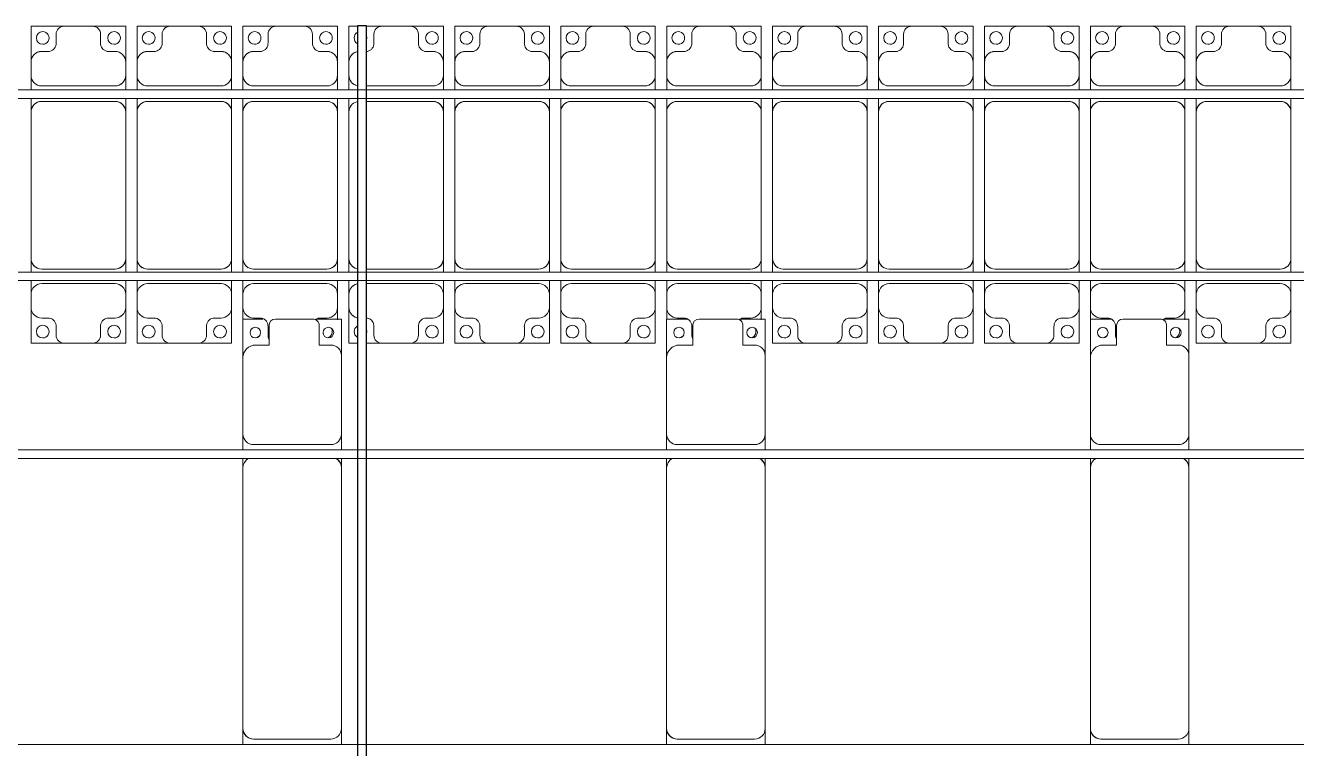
# Model space of a CAD drawing. Header units: millimetres. Extents: x -178706 to 107777, y -87310 to 933.
# Drawn here: x -96151 to -90151, y -8881 to -5467 of the extents above; entities that cross this region are included whole.
import ezdxf

# ---------------------------------------------------------------- set-up
doc = ezdxf.new("R2010")
doc.units = ezdxf.units.MM
doc.layers.add('A-GENM', color=13, linetype='Continuous', lineweight=9)
doc.layers.add('S-BEAM', color=12, linetype='Continuous', lineweight=9)

# ---------------------------------------------------------------- blocks, each defined once
blk = doc.blocks.new('Dai phao do pin - DẢI PHAO ĐỠ PIN-V38-BỐ TRÍ KHUNG KẾT CẤU BÈ PIN 04')
at = {"layer": 'A-GENM', "color": 7}
for p, q in [((67074.7, 241.6), (67149.7, 241.6)), ((68380.3, 241.6), (67149.7, 241.6)), ((68380.3, 241.6), (68424.7, 241.6)), ((68464.7, 241.6), (68539.7, 241.6)), ((68899.7, 241.6), (68539.7, 241.6)), ((68899.7, 241.6), (69082.2, 241.6)), ((69082.2, 241.6), (69082.2, 147)), ((67099.7, 191.6), (67099.7, -173.4)), ((68489.7, 191.6), (68489.7, -173.4)), ((68959.7, 118.2), (68959.7, 181.6)), ((69052.2, 118.2), (68959.7, 118.2)), ((69082.2, -88.2), (69082.2, 88.2)), ((68959.7, -173.4), (68959.7, -118.2)), ((68959.7, -118.2), (69052.2, -118.2)), ((69082.2, -105.4), (69082.2, -223.4)), ((67149.7, -223.4), (67074.7, -223.4)), ((67149.7, -223.4), (68380.3, -223.4)), ((68424.7, -223.4), (68380.3, -223.4)), ((68539.7, -223.4), (68464.7, -223.4)), ((68539.7, -223.4), (68909.7, -223.4)), ((69082.2, -223.4), (68909.7, -223.4))]:
    blk.add_line(p, q, dxfattribs=at)
for centre, radius, start, end in [((67149.7, 191.6), 50, 90, 180), ((68380.3, 191.6), 50, 30, 90), ((68380.3, 191.6), 50, 30, 90), ((68539.7, 191.6), 50, 90, 180), ((68899.7, 181.6), 60, 0, 90), ((67149.7, 191.6), 50, 105, 180), ((68539.7, 191.6), 50, 135, 180), ((68899.7, 181.6), 60, 0, 30), ((69018.6, 183.2), 25, 360, 180), ((69018.6, 183.2), 25, 180, 360), ((69052.2, 88.2), 30, 360, 90), ((69052.2, -88.2), 30, 270, 0), ((69052.2, -88.2), 30, 300, 330), ((67149.7, -173.4), 50, 180, 270), ((67149.7, -173.4), 50, 180, 270), ((68539.7, -173.4), 50, 180, 270), ((68539.7, -173.4), 50, 180, 225), ((68909.7, -173.4), 50, 270, 0), ((68909.7, -173.4), 50, 315, 0), ((69018.6, -161.8), 25, 360, 180), ((69018.6, -161.8), 25, 180, 360), ((69018.6, -161.8), 25, 90, 105), ((68380.3, -173.4), 50, 270, 330), ((68380.3, -173.4), 50, 285, 330)]:
    blk.add_arc(centre, radius, start, end, dxfattribs=at)
blk = doc.blocks.new('Dai phao do pin - DẢI PHAO ĐỠ PIN-V39-BỐ TRÍ KHUNG KẾT CẤU BÈ PIN 04')
at = {"layer": 'A-GENM', "color": 7}
for p, q in [((67074.7, 241.6), (67149.7, 241.6)), ((68380.3, 241.6), (67149.7, 241.6)), ((68380.3, 241.6), (68424.7, 241.6)), ((68464.7, 241.6), (68539.7, 241.6)), ((68899.7, 241.6), (68539.7, 241.6)), ((68899.7, 241.6), (69082.2, 241.6)), ((69082.2, 241.6), (69082.2, 142.1)), ((67099.7, 191.6), (67099.7, -173.4)), ((68489.7, 191.6), (68489.7, -173.4)), ((68959.7, 118.2), (68959.7, 181.6)), ((69052.2, 118.2), (68959.7, 118.2)), ((69082.2, -88.2), (69082.2, 88.2)), ((68959.7, -173.4), (68959.7, -118.2)), ((68959.7, -118.2), (69052.2, -118.2)), ((69082.2, -105.4), (69082.2, -223.4)), ((67149.7, -223.4), (67074.7, -223.4)), ((67149.7, -223.4), (68380.3, -223.4)), ((68424.7, -223.4), (68380.3, -223.4)), ((68539.7, -223.4), (68464.7, -223.4)), ((68539.7, -223.4), (68909.7, -223.4)), ((69082.2, -223.4), (68909.7, -223.4))]:
    blk.add_line(p, q, dxfattribs=at)
for centre, radius, start, end in [((67149.7, 191.6), 50, 90, 180), ((68380.3, 191.6), 50, 30, 90), ((68380.3, 191.6), 50, 30, 90), ((68539.7, 191.6), 50, 90, 180), ((68899.7, 181.6), 60, 0, 90), ((67149.7, 191.6), 50, 105, 180), ((68539.7, 191.6), 50, 135, 180), ((68899.7, 181.6), 60, 0, 30), ((69018.6, 183.2), 25, 360, 180), ((69018.6, 183.2), 25, 180, 360), ((69052.2, 88.2), 30, 360, 90), ((69052.2, -88.2), 30, 270, 0), ((69052.2, -88.2), 30, 300, 330), ((67149.7, -173.4), 50, 180, 270), ((67149.7, -173.4), 50, 180, 270), ((68539.7, -173.4), 50, 180, 270), ((68539.7, -173.4), 50, 180, 225), ((68909.7, -173.4), 50, 270, 0), ((68909.7, -173.4), 50, 315, 0), ((69018.6, -161.8), 25, 360, 180), ((69018.6, -161.8), 25, 180, 360), ((69018.6, -161.8), 25, 90, 105), ((68380.3, -173.4), 50, 270, 330), ((68380.3, -173.4), 50, 285, 330)]:
    blk.add_arc(centre, radius, start, end, dxfattribs=at)
blk = doc.blocks.new('Dai phao do pin - DẢI PHAO ĐỠ PIN-V40-BỐ TRÍ KHUNG KẾT CẤU BÈ PIN 04')
at = {"layer": 'A-GENM', "color": 7}
for p, q in [((67074.7, 241.6), (67149.7, 241.6)), ((68380.3, 241.6), (67149.7, 241.6)), ((68380.3, 241.6), (68424.7, 241.6)), ((68464.7, 241.6), (68539.7, 241.6)), ((68899.7, 241.6), (68539.7, 241.6)), ((68899.7, 241.6), (69082.2, 241.6)), ((69082.2, 241.6), (69082.2, 142.1)), ((67099.7, 191.6), (67099.7, -173.4)), ((68489.7, 191.6), (68489.7, -173.4)), ((68959.7, 118.2), (68959.7, 181.6)), ((69052.2, 118.2), (68959.7, 118.2)), ((69082.2, -88.2), (69082.2, 88.2)), ((68959.7, -173.4), (68959.7, -118.2)), ((68959.7, -118.2), (69052.2, -118.2)), ((69082.2, -105.4), (69082.2, -223.4)), ((67149.7, -223.4), (67074.7, -223.4)), ((67149.7, -223.4), (68380.3, -223.4)), ((68424.7, -223.4), (68380.3, -223.4)), ((68539.7, -223.4), (68464.7, -223.4)), ((68539.7, -223.4), (68909.7, -223.4)), ((69082.2, -223.4), (68909.7, -223.4))]:
    blk.add_line(p, q, dxfattribs=at)
for centre, radius, start, end in [((67149.7, 191.6), 50, 90, 180), ((68380.3, 191.6), 50, 30, 90), ((68380.3, 191.6), 50, 30, 90), ((68539.7, 191.6), 50, 90, 180), ((68899.7, 181.6), 60, 0, 90), ((67149.7, 191.6), 50, 105, 180), ((68539.7, 191.6), 50, 135, 180), ((68899.7, 181.6), 60, 0, 30), ((69018.6, 183.2), 25, 360, 180), ((69018.6, 183.2), 25, 180, 360), ((69052.2, 88.2), 30, 360, 90), ((69052.2, -88.2), 30, 270, 0), ((69052.2, -88.2), 30, 300, 330), ((67149.7, -173.4), 50, 180, 270), ((67149.7, -173.4), 50, 180, 270), ((68539.7, -173.4), 50, 180, 270), ((68539.7, -173.4), 50, 180, 225), ((68909.7, -173.4), 50, 270, 0), ((68909.7, -173.4), 50, 315, 0), ((69018.6, -161.8), 25, 360, 180), ((69018.6, -161.8), 25, 180, 360), ((69018.6, -161.8), 25, 90, 105), ((68380.3, -173.4), 50, 270, 330), ((68380.3, -173.4), 50, 285, 330)]:
    blk.add_arc(centre, radius, start, end, dxfattribs=at)
blk = doc.blocks.new('Dầm C52 - Dầm C52-21052-BỐ TRÍ KHUNG KẾT CẤU BÈ PIN 04')
at = {"layer": 'S-BEAM', "color": 1}
blk.add_line((63551.9, -20), (-63551.9, -20), dxfattribs=at)
blk = doc.blocks.new('Dầm C52 - Dầm C52-21053-BỐ TRÍ KHUNG KẾT CẤU BÈ PIN 04')
at = {"layer": 'S-BEAM', "color": 1}
for p, q in [((-63553.8, 20), (63553.8, 20)), ((63553.8, -20), (-63553.8, -20))]:
    blk.add_line(p, q, dxfattribs=at)
blk = doc.blocks.new('Dầm C52 - Dầm C52-21054-BỐ TRÍ KHUNG KẾT CẤU BÈ PIN 04')
at = {"layer": 'S-BEAM', "color": 1}
for p, q in [((-63555, 20), (63555, 20)), ((63555, -20), (-63555, -20))]:
    blk.add_line(p, q, dxfattribs=at)
blk = doc.blocks.new('Dầm C52 - Dầm C52-21055-BỐ TRÍ KHUNG KẾT CẤU BÈ PIN 04')
at = {"layer": 'S-BEAM', "color": 1}
for p, q in [((-63556.2, 20), (63556.2, 20)), ((63556.2, -20), (-63556.2, -20))]:
    blk.add_line(p, q, dxfattribs=at)
blk = doc.blocks.new('Dầm C52 - Hộp 40x60-15957-BỐ TRÍ KHUNG KẾT CẤU BÈ PIN 04')
at = {"layer": 'S-BEAM', "color": 3, "lineweight": 25}
for p, q in [((-37160, 20), (37160, 20)), ((37160, 20), (37160, -20)), ((37160, -20), (-37160, -20))]:
    blk.add_line(p, q, dxfattribs=at)
blk = doc.blocks.new('Dai phaodi lai - DẢI PHAO ĐI LẠI-21666-BỐ TRÍ KHUNG KẾT CẤU BÈ PIN 04')
at = {"layer": 'A-GENM', "color": 7}
for p, q in [((74776.8, 748.4), (74933.1, 748.4)), ((74776.8, 579.3), (74776.8, 748.4)), ((75066.9, 748.4), (74933.1, 748.4)), ((75066.9, 748.4), (75223.2, 748.4)), ((75223.2, 748.4), (75223.2, 579.3)), ((75276.8, 748.4), (75433.1, 748.4)), ((75276.8, 579.3), (75276.8, 748.4)), ((75566.9, 748.4), (75433.1, 748.4)), ((75566.9, 748.4), (75723.2, 748.4)), ((75723.2, 748.4), (75723.2, 579.3)), ((75776.8, 748.4), (75933.1, 748.4)), ((75776.8, 579.3), (75776.8, 748.4)), ((76066.9, 748.4), (75933.1, 748.4)), ((76066.9, 748.4), (76223.2, 748.4)), ((76223.2, 748.4), (76223.2, 579.3)), ((76276.8, 748.4), (76318.3, 748.4)), ((76276.8, 579.3), (76276.8, 748.4)), ((76358.3, 748.4), (76433.1, 748.4)), ((76566.9, 748.4), (76433.1, 748.4)), ((76566.9, 748.4), (76723.2, 748.4)), ((76723.2, 748.4), (76723.2, 579.3)), ((76776.8, 748.4), (76933.1, 748.4)), ((76776.8, 579.3), (76776.8, 748.4)), ((77066.9, 748.4), (76933.1, 748.4)), ((77066.9, 748.4), (77223.2, 748.4)), ((77223.2, 748.4), (77223.2, 579.3)), ((77276.8, 748.4), (77433.1, 748.4)), ((77276.8, 579.3), (77276.8, 748.4)), ((77566.9, 748.4), (77433.1, 748.4)), ((77566.9, 748.4), (77723.2, 748.4)), ((77723.2, 748.4), (77723.2, 579.3)), ((77776.8, 748.4), (77933.1, 748.4)), ((77776.8, 579.3), (77776.8, 748.4)), ((78066.9, 748.4), (77933.1, 748.4)), ((78066.9, 748.4), (78223.2, 748.4)), ((78223.2, 748.4), (78223.2, 579.3)), ((78276.8, 748.4), (78433.1, 748.4)), ((78276.8, 579.3), (78276.8, 748.4)), ((78566.9, 748.4), (78433.1, 748.4)), ((78566.9, 748.4), (78723.2, 748.4)), ((78723.2, 748.4), (78723.2, 579.3)), ((78776.8, 748.4), (78933.1, 748.4)), ((78776.8, 579.3), (78776.8, 748.4)), ((79066.9, 748.4), (78933.1, 748.4)), ((79066.9, 748.4), (79223.2, 748.4)), ((79223.2, 748.4), (79223.2, 579.3)), ((79276.8, 748.4), (79433.1, 748.4)), ((79276.8, 579.3), (79276.8, 748.4)), ((79566.9, 748.4), (79433.1, 748.4)), ((79566.9, 748.4), (79723.2, 748.4)), ((79723.2, 748.4), (79723.2, 579.3)), ((79776.8, 748.4), (79933.1, 748.4)), ((79776.8, 579.3), (79776.8, 748.4)), ((80066.9, 748.4), (79933.1, 748.4)), ((80066.9, 748.4), (80223.2, 748.4)), ((80223.2, 748.4), (80223.2, 579.3)), ((80276.8, 748.4), (80433.1, 748.4)), ((80276.8, 579.3), (80276.8, 748.4)), ((80566.9, 748.4), (80433.1, 748.4)), ((80566.9, 748.4), (80723.2, 748.4)), ((80723.2, 748.4), (80723.2, 579.3)), ((74895.1, 710.4), (74895.1, 670.7)), ((75104.9, 670.7), (75104.9, 710.4)), ((75395.1, 710.4), (75395.1, 670.7)), ((75604.9, 670.7), (75604.9, 710.4)), ((75895.1, 710.4), (75895.1, 670.7)), ((76104.9, 670.7), (76104.9, 710.4)), ((76395.1, 710.4), (76395.1, 670.7)), ((76604.9, 670.7), (76604.9, 710.4)), ((76895.1, 710.4), (76895.1, 670.7)), ((77104.9, 670.7), (77104.9, 710.4)), ((77395.1, 710.4), (77395.1, 670.7)), ((77604.9, 670.7), (77604.9, 710.4)), ((77895.1, 710.4), (77895.1, 670.7)), ((78104.9, 670.7), (78104.9, 710.4)), ((78395.1, 710.4), (78395.1, 670.7)), ((78604.9, 670.7), (78604.9, 710.4)), ((78895.1, 710.4), (78895.1, 670.7)), ((79104.9, 670.7), (79104.9, 710.4)), ((79395.1, 710.4), (79395.1, 670.7)), ((79604.9, 670.7), (79604.9, 710.4)), ((79895.1, 710.4), (79895.1, 670.7)), ((80104.9, 670.7), (80104.9, 710.4)), ((80395.1, 710.4), (80395.1, 670.7)), ((80604.9, 670.7), (80604.9, 710.4)), ((74864.3, 629.3), (74826.8, 629.3)), ((75173.2, 629.3), (75135.7, 629.3)), ((75364.3, 629.3), (75326.8, 629.3)), ((75673.2, 629.3), (75635.7, 629.3)), ((75864.3, 629.3), (75826.8, 629.3)), ((76173.2, 629.3), (76135.7, 629.3)), ((76364.3, 629.3), (76358.3, 629.3)), ((76673.2, 629.3), (76635.7, 629.3)), ((76864.3, 629.3), (76826.8, 629.3)), ((77173.2, 629.3), (77135.7, 629.3)), ((77364.3, 629.3), (77326.8, 629.3)), ((77673.2, 629.3), (77635.7, 629.3)), ((77864.3, 629.3), (77826.8, 629.3)), ((78173.2, 629.3), (78135.7, 629.3)), ((78364.3, 629.3), (78326.8, 629.3)), ((78673.2, 629.3), (78635.7, 629.3)), ((78864.3, 629.3), (78826.8, 629.3)), ((79173.2, 629.3), (79135.7, 629.3)), ((79364.3, 629.3), (79326.8, 629.3)), ((79673.2, 629.3), (79635.7, 629.3)), ((79864.3, 629.3), (79826.8, 629.3)), ((80173.2, 629.3), (80135.7, 629.3)), ((80364.3, 629.3), (80326.8, 629.3)), ((80673.2, 629.3), (80635.7, 629.3)), ((74776.8, 579.3), (74776.8, 516.7)), ((75223.2, 516.7), (75223.2, 579.3)), ((75276.8, 579.3), (75276.8, 516.7)), ((75723.2, 516.7), (75723.2, 579.3)), ((75776.8, 579.3), (75776.8, 516.7)), ((76223.2, 516.7), (76223.2, 579.3)), ((76276.8, 579.3), (76276.8, 516.7)), ((76723.2, 516.7), (76723.2, 579.3)), ((76776.8, 579.3), (76776.8, 516.7)), ((77223.2, 516.7), (77223.2, 579.3)), ((77276.8, 579.3), (77276.8, 516.7)), ((77723.2, 516.7), (77723.2, 579.3)), ((77776.8, 579.3), (77776.8, 516.7)), ((78223.2, 516.7), (78223.2, 579.3)), ((78276.8, 579.3), (78276.8, 516.7)), ((78723.2, 516.7), (78723.2, 579.3)), ((78776.8, 579.3), (78776.8, 516.7)), ((79223.2, 516.7), (79223.2, 579.3)), ((79276.8, 579.3), (79276.8, 516.7)), ((79723.2, 516.7), (79723.2, 579.3)), ((79776.8, 579.3), (79776.8, 516.7)), ((80223.2, 516.7), (80223.2, 579.3)), ((80276.8, 579.3), (80276.8, 516.7)), ((80723.2, 516.7), (80723.2, 579.3)), ((74776.8, 447.9), (74776.8, 516.7)), ((75223.2, 516.7), (75223.2, 447.9)), ((75276.8, 447.9), (75276.8, 516.7)), ((75723.2, 516.7), (75723.2, 447.9)), ((75776.8, 447.9), (75776.8, 516.7)), ((76223.2, 516.7), (76223.2, 447.9)), ((76276.8, 447.9), (76276.8, 516.7)), ((76723.2, 516.7), (76723.2, 447.9)), ((76776.8, 447.9), (76776.8, 516.7)), ((77223.2, 516.7), (77223.2, 447.9)), ((77276.8, 447.9), (77276.8, 516.7)), ((77723.2, 516.7), (77723.2, 447.9)), ((77776.8, 447.9), (77776.8, 516.7)), ((78223.2, 516.7), (78223.2, 447.9)), ((78276.8, 447.9), (78276.8, 516.7)), ((78723.2, 516.7), (78723.2, 447.9)), ((78776.8, 447.9), (78776.8, 516.7)), ((79223.2, 516.7), (79223.2, 447.9)), ((79276.8, 447.9), (79276.8, 516.7)), ((79723.2, 516.7), (79723.2, 447.9)), ((79776.8, 447.9), (79776.8, 516.7)), ((80223.2, 516.7), (80223.2, 447.9)), ((80276.8, 447.9), (80276.8, 516.7)), ((80723.2, 516.7), (80723.2, 447.9)), ((74826.8, 466.7), (75173.2, 466.7)), ((75326.8, 466.7), (75673.2, 466.7)), ((75826.8, 466.7), (76173.2, 466.7)), ((76358.3, 466.7), (76673.2, 466.7)), ((76826.8, 466.7), (77173.2, 466.7)), ((77326.8, 466.7), (77673.2, 466.7)), ((77826.8, 466.7), (78173.2, 466.7)), ((78326.8, 466.7), (78673.2, 466.7)), ((78826.8, 466.7), (79173.2, 466.7)), ((79326.8, 466.7), (79673.2, 466.7)), ((79826.8, 466.7), (80173.2, 466.7)), ((80326.8, 466.7), (80673.2, 466.7)), ((74776.8, 343.3), (74776.8, 407.9)), ((75173.2, 393.3), (74826.8, 393.3)), ((75223.2, 407.9), (75223.2, 343.3)), ((75276.8, 343.3), (75276.8, 407.9)), ((75673.2, 393.3), (75326.8, 393.3)), ((75723.2, 407.9), (75723.2, 343.3)), ((75776.8, 343.3), (75776.8, 407.9)), ((76173.2, 393.3), (75826.8, 393.3)), ((76223.2, 407.9), (76223.2, 343.3)), ((76276.8, 343.3), (76276.8, 407.9)), ((76673.2, 393.3), (76358.3, 393.3)), ((76723.2, 407.9), (76723.2, 343.3)), ((76776.8, 343.3), (76776.8, 407.9)), ((77173.2, 393.3), (76826.8, 393.3)), ((77223.2, 407.9), (77223.2, 343.3)), ((77276.8, 343.3), (77276.8, 407.9)), ((77673.2, 393.3), (77326.8, 393.3)), ((77723.2, 407.9), (77723.2, 343.3)), ((77776.8, 343.3), (77776.8, 407.9)), ((78173.2, 393.3), (77826.8, 393.3)), ((78223.2, 407.9), (78223.2, 343.3)), ((78276.8, 343.3), (78276.8, 407.9)), ((78673.2, 393.3), (78326.8, 393.3)), ((78723.2, 407.9), (78723.2, 343.3)), ((78776.8, 343.3), (78776.8, 407.9)), ((79173.2, 393.3), (78826.8, 393.3)), ((79223.2, 407.9), (79223.2, 343.3)), ((79276.8, 343.3), (79276.8, 407.9)), ((79673.2, 393.3), (79326.8, 393.3)), ((79723.2, 407.9), (79723.2, 343.3)), ((79776.8, 343.3), (79776.8, 407.9)), ((80173.2, 393.3), (79826.8, 393.3)), ((80223.2, 407.9), (80223.2, 343.3)), ((80276.8, 343.3), (80276.8, 407.9)), ((80673.2, 393.3), (80326.8, 393.3)), ((80723.2, 407.9), (80723.2, 343.3)), ((74776.8, 343.3), (74776.8, -348.3)), ((75223.2, -348.3), (75223.2, 343.3)), ((75276.8, 343.3), (75276.8, -348.3)), ((75723.2, -348.3), (75723.2, 343.3)), ((75776.8, 343.3), (75776.8, -348.3)), ((76223.2, -348.3), (76223.2, 343.3)), ((76276.8, 343.3), (76276.8, -348.3)), ((76723.2, -348.3), (76723.2, 343.3)), ((76776.8, 343.3), (76776.8, -348.3)), ((77223.2, -348.3), (77223.2, 343.3)), ((77276.8, 343.3), (77276.8, -348.3)), ((77723.2, -348.3), (77723.2, 343.3)), ((77776.8, 343.3), (77776.8, -348.3)), ((78223.2, -348.3), (78223.2, 343.3)), ((78276.8, 343.3), (78276.8, -348.3)), ((78723.2, -348.3), (78723.2, 343.3)), ((78776.8, 343.3), (78776.8, -348.3)), ((79223.2, -348.3), (79223.2, 343.3)), ((79276.8, 343.3), (79276.8, -348.3)), ((79723.2, -348.3), (79723.2, 343.3)), ((79776.8, 343.3), (79776.8, -348.3)), ((80223.2, -348.3), (80223.2, 343.3)), ((80276.8, 343.3), (80276.8, -348.3)), ((80723.2, -348.3), (80723.2, 343.3)), ((74776.8, -412.1), (74776.8, -348.3)), ((75223.2, -348.3), (75223.2, -412.1)), ((75276.8, -412.1), (75276.8, -348.3)), ((75723.2, -348.3), (75723.2, -412.1)), ((75776.8, -412.1), (75776.8, -348.3)), ((76223.2, -348.3), (76223.2, -412.1)), ((76276.8, -412.1), (76276.8, -348.3)), ((76723.2, -348.3), (76723.2, -412.1)), ((76776.8, -412.1), (76776.8, -348.3)), ((77223.2, -348.3), (77223.2, -412.1)), ((77276.8, -412.1), (77276.8, -348.3)), ((77723.2, -348.3), (77723.2, -412.1)), ((77776.8, -412.1), (77776.8, -348.3)), ((78223.2, -348.3), (78223.2, -412.1)), ((78276.8, -412.1), (78276.8, -348.3)), ((78723.2, -348.3), (78723.2, -412.1)), ((78776.8, -412.1), (78776.8, -348.3)), ((79223.2, -348.3), (79223.2, -412.1)), ((79276.8, -412.1), (79276.8, -348.3)), ((79723.2, -348.3), (79723.2, -412.1)), ((79776.8, -412.1), (79776.8, -348.3)), ((80223.2, -348.3), (80223.2, -412.1)), ((80276.8, -412.1), (80276.8, -348.3)), ((80723.2, -348.3), (80723.2, -412.1)), ((74826.8, -398.3), (75173.2, -398.3)), ((75326.8, -398.3), (75673.2, -398.3)), ((75826.8, -398.3), (76173.2, -398.3)), ((76358.3, -398.3), (76673.2, -398.3)), ((76826.8, -398.3), (77173.2, -398.3)), ((77326.8, -398.3), (77673.2, -398.3)), ((77826.8, -398.3), (78173.2, -398.3)), ((78326.8, -398.3), (78673.2, -398.3)), ((78826.8, -398.3), (79173.2, -398.3)), ((79326.8, -398.3), (79673.2, -398.3)), ((79826.8, -398.3), (80173.2, -398.3)), ((80326.8, -398.3), (80673.2, -398.3)), ((74776.8, -516.7), (74776.8, -452.1)), ((75173.2, -466.7), (74826.8, -466.7)), ((75223.2, -452.1), (75223.2, -516.7)), ((75276.8, -516.7), (75276.8, -452.1)), ((75673.2, -466.7), (75326.8, -466.7)), ((75723.2, -452.1), (75723.2, -516.7)), ((75776.8, -516.7), (75776.8, -452.1)), ((76173.2, -466.7), (75826.8, -466.7)), ((76223.2, -452.1), (76223.2, -516.7)), ((76276.8, -516.7), (76276.8, -452.1)), ((76673.2, -466.7), (76358.3, -466.7)), ((76723.2, -452.1), (76723.2, -516.7)), ((76776.8, -516.7), (76776.8, -452.1)), ((77173.2, -466.7), (76826.8, -466.7)), ((77223.2, -452.1), (77223.2, -516.7)), ((77276.8, -516.7), (77276.8, -452.1)), ((77673.2, -466.7), (77326.8, -466.7)), ((77723.2, -452.1), (77723.2, -516.7)), ((77776.8, -516.7), (77776.8, -452.1)), ((78173.2, -466.7), (77826.8, -466.7)), ((78223.2, -452.1), (78223.2, -516.7)), ((78276.8, -516.7), (78276.8, -452.1)), ((78673.2, -466.7), (78326.8, -466.7)), ((78723.2, -452.1), (78723.2, -516.7)), ((78776.8, -516.7), (78776.8, -452.1)), ((79173.2, -466.7), (78826.8, -466.7)), ((79223.2, -452.1), (79223.2, -516.7)), ((79276.8, -516.7), (79276.8, -452.1)), ((79673.2, -466.7), (79326.8, -466.7)), ((79723.2, -452.1), (79723.2, -516.7)), ((79776.8, -516.7), (79776.8, -452.1)), ((80173.2, -466.7), (79826.8, -466.7)), ((80223.2, -452.1), (80223.2, -516.7)), ((80276.8, -516.7), (80276.8, -452.1)), ((80673.2, -466.7), (80326.8, -466.7)), ((80723.2, -452.1), (80723.2, -516.7)), ((74776.8, -516.7), (74776.8, -579.3)), ((75223.2, -579.3), (75223.2, -516.7)), ((75276.8, -516.7), (75276.8, -579.3)), ((75723.2, -579.3), (75723.2, -516.7)), ((75776.8, -516.7), (75776.8, -579.3)), ((76223.2, -579.3), (76223.2, -516.7)), ((76276.8, -516.7), (76276.8, -579.3)), ((76723.2, -579.3), (76723.2, -516.7)), ((76776.8, -516.7), (76776.8, -579.3)), ((77223.2, -579.3), (77223.2, -516.7)), ((77276.8, -516.7), (77276.8, -579.3)), ((77723.2, -579.3), (77723.2, -516.7)), ((77776.8, -516.7), (77776.8, -579.3)), ((78223.2, -579.3), (78223.2, -516.7)), ((78276.8, -516.7), (78276.8, -579.3)), ((78723.2, -579.3), (78723.2, -516.7)), ((78776.8, -516.7), (78776.8, -579.3)), ((79223.2, -579.3), (79223.2, -516.7)), ((79276.8, -516.7), (79276.8, -579.3)), ((79723.2, -579.3), (79723.2, -516.7)), ((79776.8, -516.7), (79776.8, -579.3)), ((80223.2, -579.3), (80223.2, -516.7)), ((80276.8, -516.7), (80276.8, -579.3)), ((80723.2, -579.3), (80723.2, -516.7)), ((74776.8, -748.4), (74776.8, -579.3)), ((75223.2, -579.3), (75223.2, -748.4)), ((75276.8, -748.4), (75276.8, -579.3)), ((75723.2, -579.3), (75723.2, -748.4)), ((75776.8, -634.6), (75776.8, -579.3)), ((76223.2, -579.3), (76223.2, -637.1)), ((76276.8, -748.4), (76276.8, -579.3)), ((76723.2, -579.3), (76723.2, -748.4)), ((76776.8, -748.4), (76776.8, -579.3)), ((77223.2, -579.3), (77223.2, -748.4)), ((77276.8, -748.4), (77276.8, -579.3)), ((77723.2, -579.3), (77723.2, -748.4)), ((77776.8, -634.6), (77776.8, -579.3)), ((78223.2, -579.3), (78223.2, -637.1)), ((78276.8, -748.4), (78276.8, -579.3)), ((78723.2, -579.3), (78723.2, -748.4)), ((78776.8, -748.4), (78776.8, -579.3)), ((79223.2, -579.3), (79223.2, -748.4)), ((79276.8, -748.4), (79276.8, -579.3)), ((79723.2, -579.3), (79723.2, -748.4)), ((79776.8, -634.6), (79776.8, -579.3)), ((80223.2, -579.3), (80223.2, -637.1)), ((80276.8, -748.4), (80276.8, -579.3)), ((80723.2, -579.3), (80723.2, -748.4)), ((74826.8, -629.3), (74864.3, -629.3)), ((75135.7, -629.3), (75173.2, -629.3)), ((75326.8, -629.3), (75364.3, -629.3)), ((75635.7, -629.3), (75673.2, -629.3)), ((75826.8, -629.3), (75864.3, -629.3)), ((76135.7, -629.3), (76173.2, -629.3)), ((76358.3, -629.3), (76364.3, -629.3)), ((76635.7, -629.3), (76673.2, -629.3)), ((76826.8, -629.3), (76864.3, -629.3)), ((77135.7, -629.3), (77173.2, -629.3)), ((77326.8, -629.3), (77364.3, -629.3)), ((77635.7, -629.3), (77673.2, -629.3)), ((77826.8, -629.3), (77864.3, -629.3)), ((78135.7, -629.3), (78173.2, -629.3)), ((78326.8, -629.3), (78364.3, -629.3)), ((78635.7, -629.3), (78673.2, -629.3)), ((78826.8, -629.3), (78864.3, -629.3)), ((79135.7, -629.3), (79173.2, -629.3)), ((79326.8, -629.3), (79364.3, -629.3)), ((79635.7, -629.3), (79673.2, -629.3)), ((79826.8, -629.3), (79864.3, -629.3)), ((80135.7, -629.3), (80173.2, -629.3)), ((80326.8, -629.3), (80364.3, -629.3)), ((80635.7, -629.3), (80673.2, -629.3)), ((74895.1, -670.7), (74895.1, -710.4)), ((75104.9, -710.4), (75104.9, -670.7)), ((75395.1, -670.7), (75395.1, -710.4)), ((75604.9, -710.4), (75604.9, -670.7)), ((75895.1, -670.7), (75895.1, -710.4)), ((76395.1, -670.7), (76395.1, -710.4)), ((76604.9, -710.4), (76604.9, -670.7)), ((76895.1, -670.7), (76895.1, -710.4)), ((77104.9, -710.4), (77104.9, -670.7)), ((77395.1, -670.7), (77395.1, -710.4)), ((77604.9, -710.4), (77604.9, -670.7)), ((77895.1, -670.7), (77895.1, -710.4)), ((78395.1, -670.7), (78395.1, -710.4)), ((78604.9, -710.4), (78604.9, -670.7)), ((78895.1, -670.7), (78895.1, -710.4)), ((79104.9, -710.4), (79104.9, -670.7)), ((79395.1, -670.7), (79395.1, -710.4)), ((79604.9, -710.4), (79604.9, -670.7)), ((79895.1, -670.7), (79895.1, -710.4)), ((80395.1, -670.7), (80395.1, -710.4)), ((80604.9, -710.4), (80604.9, -670.7)), ((74933.1, -748.4), (74776.8, -748.4)), ((74933.1, -748.4), (75066.9, -748.4)), ((75223.2, -748.4), (75066.9, -748.4)), ((75433.1, -748.4), (75276.8, -748.4)), ((75433.1, -748.4), (75566.9, -748.4)), ((75723.2, -748.4), (75566.9, -748.4)), ((76318.3, -748.4), (76276.8, -748.4)), ((76433.1, -748.4), (76358.3, -748.4)), ((76433.1, -748.4), (76566.9, -748.4)), ((76723.2, -748.4), (76566.9, -748.4)), ((76933.1, -748.4), (76776.8, -748.4)), ((76933.1, -748.4), (77066.9, -748.4)), ((77223.2, -748.4), (77066.9, -748.4)), ((77433.1, -748.4), (77276.8, -748.4)), ((77433.1, -748.4), (77566.9, -748.4)), ((77723.2, -748.4), (77566.9, -748.4)), ((78433.1, -748.4), (78276.8, -748.4)), ((78433.1, -748.4), (78566.9, -748.4)), ((78723.2, -748.4), (78566.9, -748.4)), ((78933.1, -748.4), (78776.8, -748.4)), ((78933.1, -748.4), (79066.9, -748.4)), ((79223.2, -748.4), (79066.9, -748.4)), ((79433.1, -748.4), (79276.8, -748.4)), ((79433.1, -748.4), (79566.9, -748.4)), ((79723.2, -748.4), (79566.9, -748.4)), ((80433.1, -748.4), (80276.8, -748.4)), ((80433.1, -748.4), (80566.9, -748.4)), ((80723.2, -748.4), (80566.9, -748.4))]:
    blk.add_line(p, q, dxfattribs=at)
for centre, radius, start, end in [((74831.6, 693.3), 30, 90, 270), ((74831.6, 693.3), 30, 270, 90), ((74933.1, 710.4), 38, 90, 180), ((74933.1, 710.4), 38, 90, 135), ((75066.9, 710.4), 38, 360, 90), ((75066.9, 710.4), 38, 45, 90), ((75168.4, 693.3), 30, 90, 270), ((75168.4, 693.3), 30, 270, 90), ((75331.6, 693.3), 30, 90, 270), ((75331.6, 693.3), 30, 270, 90), ((75433.1, 710.4), 38, 90, 180), ((75433.1, 710.4), 38, 90, 135), ((75566.9, 710.4), 38, 360, 90), ((75566.9, 710.4), 38, 45, 90), ((75668.4, 693.3), 30, 90, 270), ((75668.4, 693.3), 30, 270, 90), ((75831.6, 693.3), 30, 90, 270), ((75831.6, 693.3), 30, 270, 90), ((75933.1, 710.4), 38, 90, 180), ((75933.1, 710.4), 38, 90, 135), ((76066.9, 710.4), 38, 360, 90), ((76066.9, 710.4), 38, 45, 90), ((76168.4, 693.3), 30, 90, 270), ((76168.4, 693.3), 30, 270, 90), ((76433.1, 710.4), 38, 90, 180), ((76433.1, 710.4), 38, 90, 135), ((76566.9, 710.4), 38, 360, 90), ((76566.9, 710.4), 38, 45, 90), ((76668.4, 693.3), 30, 90, 270), ((76668.4, 693.3), 30, 270, 90), ((76831.6, 693.3), 30, 90, 270), ((76831.6, 693.3), 30, 270, 90), ((76933.1, 710.4), 38, 90, 180), ((76933.1, 710.4), 38, 90, 135), ((77066.9, 710.4), 38, 0, 90), ((77066.9, 710.4), 38, 45, 90), ((77168.4, 693.3), 30, 90, 270), ((77168.4, 693.3), 30, 270, 90), ((77331.6, 693.3), 30, 90, 270), ((77331.6, 693.3), 30, 270, 90), ((77433.1, 710.4), 38, 90, 180), ((77433.1, 710.4), 38, 90, 135), ((77566.9, 710.4), 38, 360, 90), ((77566.9, 710.4), 38, 45, 90), ((77668.4, 693.3), 30, 90, 270), ((77668.4, 693.3), 30, 270, 90), ((77831.6, 693.3), 30, 90, 270), ((77831.6, 693.3), 30, 270, 90), ((77933.1, 710.4), 38, 90, 180), ((77933.1, 710.4), 38, 90, 135), ((78066.9, 710.4), 38, 0, 90), ((78066.9, 710.4), 38, 45, 90), ((78168.4, 693.3), 30, 90, 270), ((78168.4, 693.3), 30, 270, 90), ((78331.6, 693.3), 30, 90, 270), ((78331.6, 693.3), 30, 270, 90), ((78433.1, 710.4), 38, 90, 180), ((78433.1, 710.4), 38, 90, 135), ((78566.9, 710.4), 38, 360, 90), ((78566.9, 710.4), 38, 45, 90), ((78668.4, 693.3), 30, 90, 270), ((78668.4, 693.3), 30, 270, 90), ((78831.6, 693.3), 30, 90, 270), ((78831.6, 693.3), 30, 270, 90), ((78933.1, 710.4), 38, 90, 180), ((78933.1, 710.4), 38, 90, 135), ((79066.9, 710.4), 38, 360, 90), ((79066.9, 710.4), 38, 45, 90), ((79168.4, 693.3), 30, 90, 270), ((79168.4, 693.3), 30, 270, 90), ((79331.6, 693.3), 30, 90, 270), ((79331.6, 693.3), 30, 270, 90), ((79433.1, 710.4), 38, 90, 180), ((79433.1, 710.4), 38, 90, 135), ((79566.9, 710.4), 38, 0, 90), ((79566.9, 710.4), 38, 45, 90), ((79668.4, 693.3), 30, 90, 270), ((79668.4, 693.3), 30, 270, 90), ((79831.6, 693.3), 30, 90, 270), ((79831.6, 693.3), 30, 270, 90), ((79933.1, 710.4), 38, 90, 180), ((79933.1, 710.4), 38, 90, 135), ((80066.9, 710.4), 38, 360, 90), ((80066.9, 710.4), 38, 45, 90), ((80168.4, 693.3), 30, 90, 270), ((80168.4, 693.3), 30, 270, 90), ((80331.6, 693.3), 30, 90, 270), ((80331.6, 693.3), 30, 270, 90), ((80433.1, 710.4), 38, 90, 180), ((80433.1, 710.4), 38, 90, 135), ((80566.9, 710.4), 38, 360, 90), ((80566.9, 710.4), 38, 45, 90), ((80668.4, 693.3), 30, 90, 270), ((80668.4, 693.3), 30, 270, 90), ((74855.2, 668.2), 40, 283.18854, 3.50807), ((75144.8, 668.2), 40, 176.49193, 256.81146), ((75355.2, 668.2), 40, 283.18854, 3.50807), ((75644.8, 668.2), 40, 176.49193, 256.81146), ((75855.2, 668.2), 40, 283.18854, 3.50807), ((76144.8, 668.2), 40, 176.49193, 256.81146), ((76331.6, 693.3), 30, 120, 240), ((76331.6, 693.3), 30, 345, 15), ((76355.2, 668.2), 40, 283.18854, 3.50807), ((76644.8, 668.2), 40, 176.49193, 256.81146), ((76855.2, 668.2), 40, 283.18854, 3.50807), ((77144.8, 668.2), 40, 176.49193, 256.81146), ((77355.2, 668.2), 40, 283.18854, 3.50807), ((77644.8, 668.2), 40, 176.49193, 256.81146), ((77855.2, 668.2), 40, 283.18854, 3.50807), ((78144.8, 668.2), 40, 176.49193, 256.81146), ((78355.2, 668.2), 40, 283.18854, 3.50807), ((78644.8, 668.2), 40, 176.49193, 256.81146), ((78855.2, 668.2), 40, 283.18854, 3.50807), ((79144.8, 668.2), 40, 176.49193, 256.81146), ((79355.2, 668.2), 40, 283.18854, 3.50807), ((79644.8, 668.2), 40, 176.49193, 256.81146), ((79855.2, 668.2), 40, 283.18854, 3.50807), ((80144.8, 668.2), 40, 176.49193, 256.81146), ((80355.2, 668.2), 40, 283.18854, 3.50807), ((80644.8, 668.2), 40, 176.49193, 256.81146), ((74826.8, 579.3), 50, 90, 180), ((74826.8, 579.3), 50, 90, 135), ((75173.2, 579.3), 50, 360, 90), ((75173.2, 579.3), 50, 45, 90), ((75326.8, 579.3), 50, 90, 180), ((75326.8, 579.3), 50, 90, 135), ((75673.2, 579.3), 50, 0, 90), ((75673.2, 579.3), 50, 45, 90), ((75826.8, 579.3), 50, 90, 180), ((75826.8, 579.3), 50, 90, 135), ((76173.2, 579.3), 50, 0, 90), ((76173.2, 579.3), 50, 45, 90), ((76326.8, 579.3), 50, 105, 180), ((76326.8, 579.3), 50, 105, 135), ((76673.2, 579.3), 50, 0, 90), ((76673.2, 579.3), 50, 45, 90), ((76826.8, 579.3), 50, 90, 180), ((76826.8, 579.3), 50, 90, 135), ((77173.2, 579.3), 50, 360, 90), ((77173.2, 579.3), 50, 45, 90), ((77326.8, 579.3), 50, 90, 180), ((77326.8, 579.3), 50, 90, 135), ((77673.2, 579.3), 50, 0, 90), ((77673.2, 579.3), 50, 45, 90), ((77826.8, 579.3), 50, 90, 180), ((77826.8, 579.3), 50, 90, 135), ((78173.2, 579.3), 50, 360, 90), ((78173.2, 579.3), 50, 45, 90), ((78326.8, 579.3), 50, 90, 180), ((78326.8, 579.3), 50, 90, 135), ((78673.2, 579.3), 50, 360, 90), ((78673.2, 579.3), 50, 45, 90), ((78826.8, 579.3), 50, 90, 180), ((78826.8, 579.3), 50, 90, 135), ((79173.2, 579.3), 50, 360, 90), ((79173.2, 579.3), 50, 45, 90), ((79326.8, 579.3), 50, 90, 180), ((79326.8, 579.3), 50, 90, 135), ((79673.2, 579.3), 50, 0, 90), ((79673.2, 579.3), 50, 45, 90), ((79826.8, 579.3), 50, 90, 180), ((79826.8, 579.3), 50, 90, 135), ((80173.2, 579.3), 50, 0, 90), ((80173.2, 579.3), 50, 45, 90), ((80326.8, 579.3), 50, 90, 180), ((80326.8, 579.3), 50, 90, 135), ((80673.2, 579.3), 50, 360, 90), ((80673.2, 579.3), 50, 45, 90), ((74826.8, 516.7), 50, 180, 270), ((74826.8, 516.7), 50, 225, 270), ((75173.2, 516.7), 50, 270, 360), ((75173.2, 516.7), 50, 270, 315), ((75326.8, 516.7), 50, 180, 270), ((75326.8, 516.7), 50, 225, 270), ((75673.2, 516.7), 50, 270, 0), ((75673.2, 516.7), 50, 270, 315), ((75826.8, 516.7), 50, 180, 270), ((75826.8, 516.7), 50, 225, 270), ((76173.2, 516.7), 50, 270, 0), ((76173.2, 516.7), 50, 270, 315), ((76326.8, 516.7), 50, 180, 255), ((76326.8, 516.7), 50, 225, 255), ((76673.2, 516.7), 50, 270, 0), ((76673.2, 516.7), 50, 270, 315), ((76826.8, 516.7), 50, 180, 270), ((76826.8, 516.7), 50, 225, 270), ((77173.2, 516.7), 50, 270, 360), ((77173.2, 516.7), 50, 270, 315), ((77326.8, 516.7), 50, 180, 270), ((77326.8, 516.7), 50, 225, 270), ((77673.2, 516.7), 50, 270, 360), ((77673.2, 516.7), 50, 270, 315), ((77826.8, 516.7), 50, 180, 270), ((77826.8, 516.7), 50, 225, 270), ((78173.2, 516.7), 50, 270, 360), ((78173.2, 516.7), 50, 270, 315), ((78326.8, 516.7), 50, 180, 270), ((78326.8, 516.7), 50, 225, 270), ((78673.2, 516.7), 50, 270, 0), ((78673.2, 516.7), 50, 270, 315), ((78826.8, 516.7), 50, 180, 270), ((78826.8, 516.7), 50, 225, 270), ((79173.2, 516.7), 50, 270, 360), ((79173.2, 516.7), 50, 270, 315), ((79326.8, 516.7), 50, 180, 270), ((79326.8, 516.7), 50, 225, 270), ((79673.2, 516.7), 50, 270, 360), ((79673.2, 516.7), 50, 270, 315), ((79826.8, 516.7), 50, 180, 270), ((79826.8, 516.7), 50, 225, 270), ((80173.2, 516.7), 50, 270, 0), ((80173.2, 516.7), 50, 270, 315), ((80326.8, 516.7), 50, 180, 270), ((80326.8, 516.7), 50, 225, 270), ((80673.2, 516.7), 50, 270, 360), ((80673.2, 516.7), 50, 270, 315), ((74826.8, 343.3), 50, 90, 180), ((74826.8, 343.3), 50, 105, 180), ((75173.2, 343.3), 50, 0, 90), ((75173.2, 343.3), 50, 30, 75), ((75326.8, 343.3), 50, 90, 180), ((75326.8, 343.3), 50, 105, 180), ((75673.2, 343.3), 50, 0, 90), ((75673.2, 343.3), 50, 30, 75), ((75826.8, 343.3), 50, 90, 180), ((75826.8, 343.3), 50, 105, 180), ((76173.2, 343.3), 50, 360, 90), ((76173.2, 343.3), 50, 30, 75), ((76326.8, 343.3), 50, 105, 180), ((76326.8, 343.3), 50, 105, 180), ((76673.2, 343.3), 50, 0, 90), ((76673.2, 343.3), 50, 30, 75), ((76826.8, 343.3), 50, 90, 180), ((76826.8, 343.3), 50, 105, 180), ((77173.2, 343.3), 50, 360, 90), ((77173.2, 343.3), 50, 30, 75), ((77326.8, 343.3), 50, 90, 180), ((77326.8, 343.3), 50, 105, 180), ((77673.2, 343.3), 50, 360, 90), ((77673.2, 343.3), 50, 30, 75), ((77826.8, 343.3), 50, 90, 180), ((77826.8, 343.3), 50, 105, 180), ((78173.2, 343.3), 50, 0, 90), ((78173.2, 343.3), 50, 30, 75), ((78326.8, 343.3), 50, 90, 180), ((78326.8, 343.3), 50, 105, 180), ((78673.2, 343.3), 50, 360, 90), ((78673.2, 343.3), 50, 30, 75), ((78826.8, 343.3), 50, 90, 180), ((78826.8, 343.3), 50, 105, 180), ((79173.2, 343.3), 50, 360, 90), ((79173.2, 343.3), 50, 30, 75), ((79326.8, 343.3), 50, 90, 180), ((79326.8, 343.3), 50, 105, 180), ((79673.2, 343.3), 50, 360, 90), ((79673.2, 343.3), 50, 30, 75), ((79826.8, 343.3), 50, 90, 180), ((79826.8, 343.3), 50, 105, 180), ((80173.2, 343.3), 50, 0, 90), ((80173.2, 343.3), 50, 30, 75), ((80326.8, 343.3), 50, 90, 180), ((80326.8, 343.3), 50, 105, 180), ((80673.2, 343.3), 50, 360, 90), ((80673.2, 343.3), 50, 30, 75), ((74826.8, -348.3), 50, 180, 270), ((75173.2, -348.3), 50, 270, 0), ((75326.8, -348.3), 50, 180, 270), ((75673.2, -348.3), 50, 270, 360), ((75826.8, -348.3), 50, 180, 270), ((76173.2, -348.3), 50, 270, 0), ((76326.8, -348.3), 50, 180, 255), ((76673.2, -348.3), 50, 270, 0), ((76826.8, -348.3), 50, 180, 270), ((77173.2, -348.3), 50, 270, 0), ((77326.8, -348.3), 50, 180, 270), ((77673.2, -348.3), 50, 270, 0), ((77826.8, -348.3), 50, 180, 270), ((78173.2, -348.3), 50, 270, 0), ((78326.8, -348.3), 50, 180, 270), ((78673.2, -348.3), 50, 270, 0), ((78826.8, -348.3), 50, 180, 270), ((79173.2, -348.3), 50, 270, 360), ((79326.8, -348.3), 50, 180, 270), ((79673.2, -348.3), 50, 270, 360), ((79826.8, -348.3), 50, 180, 270), ((80173.2, -348.3), 50, 270, 360), ((80326.8, -348.3), 50, 180, 270), ((80673.2, -348.3), 50, 270, 360), ((74826.8, -348.3), 50, 195, 240), ((75173.2, -348.3), 50, 270, 345), ((75326.8, -348.3), 50, 195, 240), ((75673.2, -348.3), 50, 270, 345), ((75826.8, -348.3), 50, 195, 240), ((76173.2, -348.3), 50, 270, 345), ((76326.8, -348.3), 50, 195, 240), ((76673.2, -348.3), 50, 270, 345), ((76826.8, -348.3), 50, 195, 240), ((77173.2, -348.3), 50, 270, 345), ((77326.8, -348.3), 50, 195, 240), ((77673.2, -348.3), 50, 270, 345), ((77826.8, -348.3), 50, 195, 240), ((78173.2, -348.3), 50, 270, 345), ((78326.8, -348.3), 50, 195, 240), ((78673.2, -348.3), 50, 270, 345), ((78826.8, -348.3), 50, 195, 240), ((79173.2, -348.3), 50, 270, 345), ((79326.8, -348.3), 50, 195, 240), ((79673.2, -348.3), 50, 270, 345), ((79826.8, -348.3), 50, 195, 240), ((80173.2, -348.3), 50, 270, 345), ((80326.8, -348.3), 50, 195, 240), ((80673.2, -348.3), 50, 270, 345), ((74826.8, -516.7), 50, 90, 180), ((74826.8, -516.7), 50, 90, 135), ((75173.2, -516.7), 50, 0, 90), ((75173.2, -516.7), 50, 45, 90), ((75326.8, -516.7), 50, 90, 180), ((75326.8, -516.7), 50, 90, 135), ((75673.2, -516.7), 50, 0, 90), ((75673.2, -516.7), 50, 45, 90), ((75826.8, -516.7), 50, 90, 180), ((75826.8, -516.7), 50, 90, 135), ((76173.2, -516.7), 50, 0, 90), ((76173.2, -516.7), 50, 45, 90), ((76326.8, -516.7), 50, 105, 180), ((76326.8, -516.7), 50, 105, 135), ((76673.2, -516.7), 50, 0, 90), ((76673.2, -516.7), 50, 45, 90), ((76826.8, -516.7), 50, 90, 180), ((76826.8, -516.7), 50, 90, 135), ((77173.2, -516.7), 50, 0, 90), ((77173.2, -516.7), 50, 45, 90), ((77326.8, -516.7), 50, 90, 180), ((77326.8, -516.7), 50, 90, 135), ((77673.2, -516.7), 50, 360, 90), ((77673.2, -516.7), 50, 45, 90), ((77826.8, -516.7), 50, 90, 180), ((77826.8, -516.7), 50, 90, 135), ((78173.2, -516.7), 50, 360, 90), ((78173.2, -516.7), 50, 45, 90), ((78326.8, -516.7), 50, 90, 180), ((78326.8, -516.7), 50, 90, 135), ((78673.2, -516.7), 50, 0, 90), ((78673.2, -516.7), 50, 45, 90), ((78826.8, -516.7), 50, 90, 180), ((78826.8, -516.7), 50, 90, 135), ((79173.2, -516.7), 50, 360, 90), ((79173.2, -516.7), 50, 45, 90), ((79326.8, -516.7), 50, 90, 180), ((79326.8, -516.7), 50, 90, 135), ((79673.2, -516.7), 50, 0, 90), ((79673.2, -516.7), 50, 45, 90), ((79826.8, -516.7), 50, 90, 180), ((79826.8, -516.7), 50, 90, 135), ((80173.2, -516.7), 50, 0, 90), ((80173.2, -516.7), 50, 45, 90), ((80326.8, -516.7), 50, 90, 180), ((80326.8, -516.7), 50, 90, 135), ((80673.2, -516.7), 50, 0, 90), ((80673.2, -516.7), 50, 45, 90), ((74826.8, -579.3), 50, 180, 270), ((75173.2, -579.3), 50, 270, 360), ((75326.8, -579.3), 50, 180, 270), ((75673.2, -579.3), 50, 270, 360), ((75826.8, -579.3), 50, 180, 270), ((76173.2, -579.3), 50, 270, 360), ((76326.8, -579.3), 50, 180, 255), ((76673.2, -579.3), 50, 270, 0), ((76826.8, -579.3), 50, 180, 270), ((77173.2, -579.3), 50, 270, 360), ((77326.8, -579.3), 50, 180, 270), ((77673.2, -579.3), 50, 270, 360), ((77826.8, -579.3), 50, 180, 270), ((78173.2, -579.3), 50, 270, 360), ((78326.8, -579.3), 50, 180, 270), ((78673.2, -579.3), 50, 270, 360), ((78826.8, -579.3), 50, 180, 270), ((79173.2, -579.3), 50, 270, 360), ((79326.8, -579.3), 50, 180, 270), ((79673.2, -579.3), 50, 270, 360), ((79826.8, -579.3), 50, 180, 270), ((80173.2, -579.3), 50, 270, 360), ((80326.8, -579.3), 50, 180, 270), ((80673.2, -579.3), 50, 270, 360), ((74826.8, -579.3), 50, 225, 270), ((74855.2, -668.2), 40, 356.49193, 76.81146), ((75144.8, -668.2), 40, 103.18854, 183.50807), ((75173.2, -579.3), 50, 270, 315), ((75326.8, -579.3), 50, 225, 270), ((75355.2, -668.2), 40, 356.49193, 76.81146), ((75644.8, -668.2), 40, 103.18854, 183.50807), ((75673.2, -579.3), 50, 270, 315), ((75826.8, -579.3), 50, 225, 270), ((75855.2, -668.2), 40, 356.49193, 76.81146), ((76144.8, -668.2), 40, 103.18854, 129.96172), ((76173.2, -579.3), 50, 270, 315), ((76326.8, -579.3), 50, 225, 255), ((76355.2, -668.2), 40, 356.49193, 76.81146), ((76644.8, -668.2), 40, 103.18854, 183.50807), ((76673.2, -579.3), 50, 270, 315), ((76826.8, -579.3), 50, 225, 270), ((76855.2, -668.2), 40, 356.49193, 76.81146), ((77144.8, -668.2), 40, 103.18854, 183.50807), ((77173.2, -579.3), 50, 270, 315), ((77326.8, -579.3), 50, 225, 270), ((77355.2, -668.2), 40, 356.49193, 76.81146), ((77644.8, -668.2), 40, 103.18854, 183.50807), ((77673.2, -579.3), 50, 270, 315), ((77826.8, -579.3), 50, 225, 270), ((77855.2, -668.2), 40, 356.49193, 76.81146), ((78144.8, -668.2), 40, 103.18854, 129.96172), ((78173.2, -579.3), 50, 270, 315), ((78326.8, -579.3), 50, 225, 270), ((78355.2, -668.2), 40, 356.49193, 76.81146), ((78644.8, -668.2), 40, 103.18854, 183.50807), ((78673.2, -579.3), 50, 270, 315), ((78826.8, -579.3), 50, 225, 270), ((78855.2, -668.2), 40, 356.49193, 76.81146), ((79144.8, -668.2), 40, 103.18854, 183.50807), ((79173.2, -579.3), 50, 270, 315), ((79326.8, -579.3), 50, 225, 270), ((79355.2, -668.2), 40, 356.49193, 76.81146), ((79644.8, -668.2), 40, 103.18854, 183.50807), ((79673.2, -579.3), 50, 270, 315), ((79826.8, -579.3), 50, 225, 270), ((79855.2, -668.2), 40, 356.49193, 76.81146), ((80144.8, -668.2), 40, 103.18854, 129.96172), ((80173.2, -579.3), 50, 270, 315), ((80326.8, -579.3), 50, 225, 270), ((80355.2, -668.2), 40, 356.49193, 76.81146), ((80644.8, -668.2), 40, 103.18854, 183.50807), ((80673.2, -579.3), 50, 270, 315), ((74831.6, -693.3), 30, 90, 270), ((74831.6, -693.3), 30, 270, 90), ((74933.1, -710.4), 38, 180, 270), ((75066.9, -710.4), 38, 270, 360), ((75168.4, -693.3), 30, 90, 270), ((75168.4, -693.3), 30, 270, 90), ((75331.6, -693.3), 30, 90, 270), ((75331.6, -693.3), 30, 270, 90), ((75433.1, -710.4), 38, 180, 270), ((75566.9, -710.4), 38, 270, 0), ((75668.4, -693.3), 30, 90, 270), ((75668.4, -693.3), 30, 270, 90), ((75831.6, -693.3), 30, 285, 330), ((75933.1, -710.4), 38, 180, 209.7798), ((76168.4, -693.3), 30, 285, 30), ((76331.6, -693.3), 30, 120, 240), ((76331.6, -693.3), 30, 345, 15), ((76433.1, -710.4), 38, 180, 270), ((76566.9, -710.4), 38, 270, 0), ((76668.4, -693.3), 30, 90, 270), ((76668.4, -693.3), 30, 270, 90), ((76831.6, -693.3), 30, 90, 270), ((76831.6, -693.3), 30, 270, 90), ((76933.1, -710.4), 38, 180, 270), ((77066.9, -710.4), 38, 270, 0), ((77168.4, -693.3), 30, 90, 270), ((77168.4, -693.3), 30, 270, 90), ((77331.6, -693.3), 30, 90, 270), ((77331.6, -693.3), 30, 270, 90), ((77433.1, -710.4), 38, 180, 270), ((77566.9, -710.4), 38, 270, 360), ((77668.4, -693.3), 30, 90, 270), ((77668.4, -693.3), 30, 270, 90), ((77831.6, -693.3), 30, 285, 330), ((77933.1, -710.4), 38, 180, 209.7798), ((78168.4, -693.3), 30, 285, 30), ((78331.6, -693.3), 30, 90, 270), ((78331.6, -693.3), 30, 270, 90), ((78433.1, -710.4), 38, 180, 270), ((78566.9, -710.4), 38, 270, 360), ((78668.4, -693.3), 30, 90, 270), ((78668.4, -693.3), 30, 270, 90), ((78831.6, -693.3), 30, 90, 270), ((78831.6, -693.3), 30, 270, 90), ((78933.1, -710.4), 38, 180, 270), ((79066.9, -710.4), 38, 270, 0), ((79168.4, -693.3), 30, 90, 270), ((79168.4, -693.3), 30, 270, 90), ((79331.6, -693.3), 30, 90, 270), ((79331.6, -693.3), 30, 270, 90), ((79433.1, -710.4), 38, 180, 270), ((79566.9, -710.4), 38, 270, 0), ((79668.4, -693.3), 30, 90, 270), ((79668.4, -693.3), 30, 270, 90), ((79831.6, -693.3), 30, 285, 330), ((79933.1, -710.4), 38, 180, 209.7798), ((80168.4, -693.3), 30, 285, 30), ((80331.6, -693.3), 30, 90, 270), ((80331.6, -693.3), 30, 270, 90), ((80433.1, -710.4), 38, 180, 270), ((80566.9, -710.4), 38, 270, 0), ((80668.4, -693.3), 30, 90, 270), ((80668.4, -693.3), 30, 270, 90), ((74933.1, -710.4), 38, 225, 270), ((75066.9, -710.4), 38, 270, 315), ((75433.1, -710.4), 38, 225, 270), ((75566.9, -710.4), 38, 270, 315), ((76433.1, -710.4), 38, 225, 270), ((76566.9, -710.4), 38, 270, 315), ((76933.1, -710.4), 38, 225, 270), ((77066.9, -710.4), 38, 270, 315), ((77433.1, -710.4), 38, 225, 270), ((77566.9, -710.4), 38, 270, 315), ((78433.1, -710.4), 38, 225, 270), ((78566.9, -710.4), 38, 270, 315), ((78933.1, -710.4), 38, 225, 270), ((79066.9, -710.4), 38, 270, 315), ((79433.1, -710.4), 38, 225, 270), ((79566.9, -710.4), 38, 270, 315), ((80433.1, -710.4), 38, 225, 270), ((80566.9, -710.4), 38, 270, 315)]:
    blk.add_arc(centre, radius, start, end, dxfattribs=at)
blk = doc.blocks.new('HOBANMONG_BEPIN 4_rvt-1-BỐ TRÍ KHUNG KẾT CẤU BÈ PIN 04')
at = {"layer": 'A-GENM', "color": 3, "lineweight": 25}
for name, p, rotation in [('Dai phaodi lai - DẢI PHAO ĐI LẠI-21666-BỐ TRÍ KHUNG KẾT CẤU BÈ PIN 04', (-170900.6, -6219.3), 0.0001043351917741), ('Dai phao do pin - DẢI PHAO ĐỠ PIN-V38-BỐ TRÍ KHUNG KẾT CẤU BÈ PIN 04', (-94882.2, -75935.8), 90.00010434022407), ('Dai phao do pin - DẢI PHAO ĐỠ PIN-V39-BỐ TRÍ KHUNG KẾT CẤU BÈ PIN 04', (-92882.2, -75935.8), 90.00010434022407), ('Dai phao do pin - DẢI PHAO ĐỠ PIN-V40-BỐ TRÍ KHUNG KẾT CẤU BÈ PIN 04', (-90882.2, -75935.8), 90.00010434022407)]:
    blk.add_blockref(name, p, dxfattribs=dict(at, rotation=rotation))
at = {"layer": 'S-BEAM', "color": 3, "lineweight": 25}
for name, p, rotation in [('Dầm C52 - Hộp 40x60-15957-BỐ TRÍ KHUNG KẾT CẤU BÈ PIN 04', (-94562.2, -42626.9), 90.00010434022374), ('Dầm C52 - Dầm C52-21055-BỐ TRÍ KHUNG KẾT CẤU BÈ PIN 04', (-108056.5, -5791.2), 180.0001043386848), ('Dầm C52 - Dầm C52-21054-BỐ TRÍ KHUNG KẾT CẤU BÈ PIN 04', (-108055.3, -6651.2), 180.0001043386848), ('Dầm C52 - Dầm C52-21053-BỐ TRÍ KHUNG KẾT CẤU BÈ PIN 04', (-108054.1, -7491.2), 180.0001043386848), ('Dầm C52 - Dầm C52-21052-BỐ TRÍ KHUNG KẾT CẤU BÈ PIN 04', (-108052.2, -8881.2), 180.0001043386848)]:
    blk.add_blockref(name, p, dxfattribs=dict(at, rotation=rotation))

msp = doc.modelspace()

# ---------------------------------------------------------------- block references
at = {"lineweight": 5}
msp.add_blockref('HOBANMONG_BEPIN 4_rvt-1-BỐ TRÍ KHUNG KẾT CẤU BÈ PIN 04', (0, 0), dxfattribs=at)

doc.saveas('drawing.dxf')
